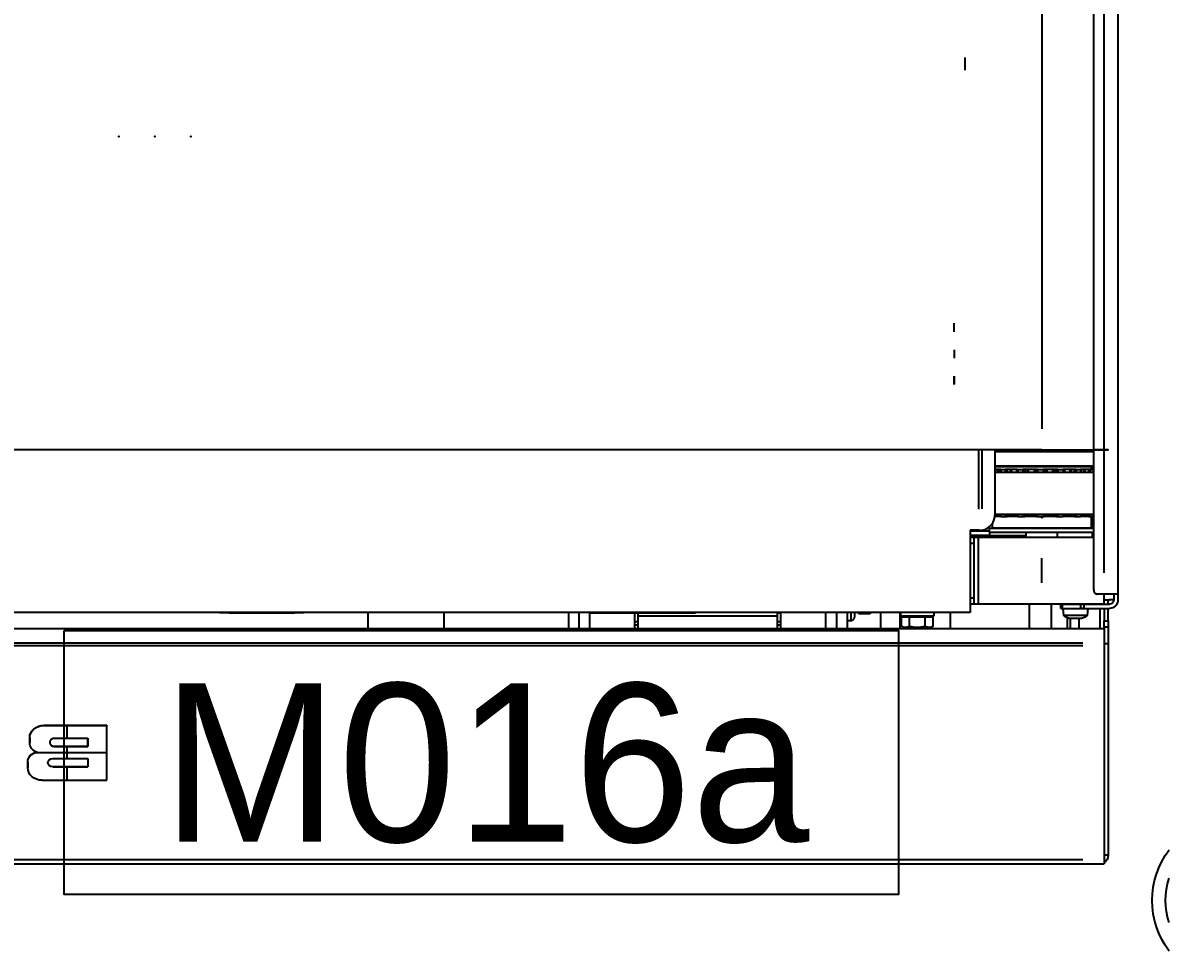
# Model space of a CAD drawing. Header units: millimetres. Extents: x -187347 to 135007, y -6415 to 292048.
# Drawn here: x -52078 to -51535, y 29404 to 29843 of the extents above; entities that cross this region are included whole.
import ezdxf
from ezdxf.enums import TextEntityAlignment as Align

# ---------------------------------------------------------------- set-up
doc = ezdxf.new("R2010")
doc.units = ezdxf.units.MM
doc.header["$LTSCALE"] = 100
doc.layers.get('0').update_dxf_attribs({"lineweight": 18})
doc.layers.add('Layout CAT2', color=6, linetype='Continuous')
doc.layers.add('Layout Kromeka', color=1, linetype='Continuous', lineweight=5)
doc.styles.add('015_100', font='', dxfattribs={"height": 150})
doc.styles.get('015_100').set_extended_font_data('Univers 45 Light')

# ---------------------------------------------------------------- blocks, each defined once
blk = doc.blocks.new('cat2 legend')
at = {"layer": 'Layout CAT2', "color": 6, "linetype": 'Continuous'}
blk.add_lwpolyline([(-3.992, -1.25), (3.912, -1.25), (3.912, 1.25), (-3.992, 1.25)], close=True, dxfattribs=at)
at = {"layer": 'Layout Kromeka', "color": 6, "linetype": 'Continuous', "style": '015_100'}
blk.add_attdef('POSNR', text='', height=1.5, dxfattribs=at).set_placement((0, 0), align=Align.MIDDLE)
blk = doc.blocks.new('vgdsvbgsbfgsd')
at = {"color": 0, "linetype": 'ByBlock', "lineweight": -2}
for p, q in [((4980.78, -47696.81, 0), (5786.78, -47696.81, 0)), ((4988.79, -47698.81, 0), (5778.76, -47698.81, 0)), ((5786.78, -47696.81, 0), (5788.78, -47696.81, 0)), ((5788.78, -47698.81, 0), (5788.78, -47696.81, 0)), ((5788.78, -47800, 0), (5788.78, -47698.81, 0)), ((5790.78, -47700.81, 0), (5788.78, -47700.81, 0)), ((5790.78, -47801, 0), (5790.78, -47700.81, 0)), ((5285.78, -47736.36, 0), (5316.38, -47736.36, 0)), ((5297.68, -47736.36, 0), (5297.68, -47742.68, 0)), ((5316.38, -47736.36, 0), (5316.38, -47762.34, 0)), ((5278.98, -47742.3, 0), (5278.98, -47742.25, 0)), ((5278.98, -47745.02, 0), (5278.98, -47742.25, 0)), ((5278.98, -47742.3, 0), (5278.98, -47745.07, 0)), ((5290.78, -47742.73, 0), (5290.78, -47742.68, 0)), ((5290.78, -47742.73, 0), (5290.78, -47742.68, 0)), ((5307.38, -47742.68, 0), (5290.78, -47742.68, 0)), ((5290.78, -47742.71, 0), (5307.38, -47742.71, 0)), ((5290.78, -47742.73, 0), (5307.38, -47742.73, 0)), ((5299.08, -47742.73, 0), (5299.08, -47742.68, 0)), ((5307.38, -47746.67, 0), (5307.38, -47742.68, 0)), ((5278.98, -47745.07, 0), (5278.98, -47745.02, 0)), ((5280.16, -47748.02, 0), (5280.16, -47747.97, 0)), ((5290.78, -47746.67, 0), (5307.38, -47746.67, 0)), ((5297.68, -47746.67, 0), (5297.68, -47752.3, 0)), ((5279.88, -47754.08, 0), (5279.88, -47754.03, 0)), ((5279.88, -47756.45, 0), (5279.88, -47754.03, 0)), ((5279.88, -47754.08, 0), (5279.88, -47756.5, 0)), ((5316.38, -47749.35, 0), (5282.18, -47749.35, 0)), ((5289.53, -47753.95, 0), (5289.53, -47753.9, 0)), ((5289.53, -47753.9, 0), (5289.53, -47754.68, 0)), ((5291.38, -47752.35, 0), (5291.38, -47752.3, 0)), ((5307.38, -47752.3, 0), (5291.38, -47752.3, 0)), ((5291.38, -47752.32, 0), (5307.38, -47752.32, 0)), ((5291.38, -47752.35, 0), (5307.38, -47752.35, 0)), ((5299.38, -47752.35, 0), (5299.38, -47752.3, 0)), ((5307.38, -47752.35, 0), (5307.38, -47752.3, 0)), ((5307.38, -47756.28, 0), (5307.38, -47752.3, 0)), ((5307.38, -47752.35, 0), (5307.38, -47756.28, 0)), ((5279.88, -47756.45, 0), (5279.88, -47756.5, 0)), ((5279.88, -47756.45, 0), (5279.88, -47756.5, 0)), ((5291.38, -47756.28, 0), (5307.38, -47756.28, 0)), ((5297.68, -47756.28, 0), (5297.68, -47762.34, 0)), ((5281.87, -47760.67, 0), (5281.87, -47760.62, 0)), ((5286.68, -47762.39, 0), (5286.68, -47762.34, 0)), ((5316.38, -47762.34, 0), (5286.68, -47762.34, 0)), ((5286.68, -47762.37, 0), (5316.38, -47762.37, 0)), ((5286.68, -47762.39, 0), (5316.38, -47762.39, 0)), ((5301.53, -47762.39, 0), (5301.53, -47762.34, 0)), ((5316.38, -47762.39, 0), (5316.38, -47762.34, 0)), ((5778.76, -47800, 0), (4988.79, -47800, 0)), ((4988.79, -47801.5, 0), (5778.76, -47801.5, 0)), ((5788.78, -47801.5, 0), (5788.78, -47800, 0)), ((5790.78, -47801, 0), (5788.78, -47801, 0)), ((5788.78, -47808.23, 0), (5788.78, -47801.5, 0)), ((5790.78, -47808.81, 0), (5790.78, -47801, 0)), ((4978.78, -47808.23, 0), (5788.78, -47808.23, 0)), ((5440.06, -47815.81, 0), (5440.06, -47808.23, 0)), ((5476.06, -47815.81, 0), (5476.06, -47808.23, 0)), ((5535.06, -47815.81, 0), (5535.06, -47808.23, 0)), ((5540.06, -47815.81, 0), (5540.06, -47808.23, 0)), ((5545.06, -47815.81, 0), (5545.06, -47808.23, 0)), ((5566.56, -47808.23, 0), (5566.56, -47815.73, 0)), ((5568.06, -47808.23, 0), (5568.06, -47814.31, 0)), ((5634.06, -47808.23, 0), (5634.06, -47814.31, 0)), ((5635.56, -47815.81, 0), (5635.56, -47808.23, 0)), ((5657.06, -47808.23, 0), (5657.06, -47815.81, 0)), ((5662.06, -47815.81, 0), (5662.06, -47808.23, 0)), ((5667.06, -47815.81, 0), (5667.06, -47808.23, 0)), ((5683.02, -47808.23, 0), (5683.02, -47815.81, 0)), ((5692.06, -47815.81, 0), (5692.06, -47808.23, 0)), ((5692.8, -47809.29, 0), (5693.81, -47808.71, 0)), ((5700.31, -47808.71, 0), (5694.68, -47808.71, 0)), ((5696.4, -47808.71, 0), (5696.4, -47808.23, 0)), ((5697.66, -47808.71, 0), (5697.66, -47808.23, 0)), ((5705.94, -47808.71, 0), (5700.31, -47808.71, 0)), ((5705.41, -47808.71, 0), (5705.41, -47808.23, 0)), ((5706.81, -47808.71, 0), (5705.94, -47808.71, 0)), ((5706.81, -47808.71, 0), (5707.81, -47809.29, 0)), ((5715.85, -47815.81, 0), (5715.85, -47808.23, 0)), ((5753.27, -47819.81, 0), (5753.27, -47808.23, 0)), ((5763.72, -47819.81, 0), (5763.72, -47808.23, 0)), ((5771.47, -47808.23, 0), (5771.47, -47813.36, 0)), ((5772.72, -47813.1, 0), (5772.72, -47808.23, 0)), ((5777.06, -47808.23, 0), (5777.06, -47813.1, 0)), ((5786.78, -47817.77, 0), (5786.78, -47808.23, 0)), ((5788.78, -47808.81, 0), (5788.78, -47808.23, 0)), ((5788.78, -47808.81, 0), (5788.78, -47811.81, 0)), ((5790.78, -47808.81, 0), (5788.78, -47808.81, 0)), ((5790.78, -47811.81, 0), (5790.78, -47808.81, 0)), ((5566.57, -47809.94, 0), (5568.06, -47809.94, 0)), ((5566.57, -47811.51, 0), (5568.06, -47811.51, 0)), ((5634.06, -47809.94, 0), (5635.56, -47809.94, 0)), ((5634.06, -47811.51, 0), (5635.56, -47811.51, 0)), ((5667.06, -47812.06, 0), (5668.96, -47812.06, 0)), ((5668.96, -47812.06, 0), (5668.96, -47815.81, 0)), ((5670.56, -47815.81, 0), (5670.56, -47813.66, 0)), ((5692.31, -47814.21, 0), (5708.31, -47814.21, 0)), ((5692.31, -47815.81, 0), (5692.31, -47814.21, 0)), ((5692.8, -47809.29, 0), (5692.8, -47813.81, 0)), ((5692.8, -47813.81, 0), (5694.68, -47813.81, 0)), ((5693.81, -47814.21, 0), (5693.81, -47813.81, 0)), ((5694.68, -47813.81, 0), (5696.56, -47813.81, 0)), ((5696.56, -47809.29, 0), (5696.56, -47813.81, 0)), ((5696.56, -47813.81, 0), (5700.31, -47813.81, 0)), ((5700.31, -47813.81, 0), (5704.06, -47813.81, 0)), ((5704.06, -47809.29, 0), (5704.06, -47813.81, 0)), ((5704.06, -47813.81, 0), (5705.94, -47813.81, 0)), ((5705.94, -47813.81, 0), (5707.81, -47813.81, 0)), ((5706.81, -47813.81, 0), (5706.81, -47814.21, 0)), ((5707.81, -47809.29, 0), (5707.81, -47813.81, 0)), ((5708.31, -47814.21, 0), (5708.31, -47815.81, 0)), ((5772.14, -47813.1, 0), (5775.28, -47813.1, 0)), ((5775.28, -47813.1, 0), (5778.41, -47813.1, 0)), ((5788.78, -47817.77, 0), (5788.78, -47811.81, 0)), ((5788.78, -47811.81, 0), (5790.78, -47811.81, 0)), ((5790.78, -47811.81, 0), (5790.78, -47817.77, 0)), ((5725.31, -47815.81, 0), (5054.31, -47815.81, 0)), ((5377.81, -47815.7, 0), (5369.81, -47815.7, 0)), ((5369.81, -47815.81, 0), (5369.81, -47815.7, 0)), ((5374.31, -47815.6, 0), (5377.81, -47815.6, 0)), ((5374.31, -47815.6, 0), (5374.31, -47815.7, 0)), ((5377.81, -47815.6, 0), (5388.81, -47815.6, 0)), ((5377.81, -47815.7, 0), (5377.81, -47815.6, 0)), ((5401.81, -47815.7, 0), (5377.81, -47815.7, 0)), ((5377.81, -47815.81, 0), (5377.81, -47815.7, 0)), ((5388.81, -47815.7, 0), (5388.81, -47815.6, 0)), ((5388.81, -47815.6, 0), (5390.81, -47815.6, 0)), ((5390.81, -47815.6, 0), (5401.81, -47815.6, 0)), ((5390.81, -47815.7, 0), (5390.81, -47815.6, 0)), ((5401.81, -47815.6, 0), (5405.31, -47815.6, 0)), ((5401.81, -47815.7, 0), (5401.81, -47815.6, 0)), ((5409.81, -47815.7, 0), (5401.81, -47815.7, 0)), ((5401.81, -47815.81, 0), (5401.81, -47815.7, 0)), ((5405.31, -47815.6, 0), (5405.31, -47815.7, 0)), ((5409.81, -47815.81, 0), (5409.81, -47815.7, 0)), ((5545.31, -47815.73, 0), (5582.32, -47815.73, 0)), ((5545.31, -47815.73, 0), (5545.31, -47815.81, 0)), ((5566.56, -47815.62, 0), (5568.06, -47815.62, 0)), ((5567.98, -47815.64, 0), (5566.56, -47815.63, 0)), ((5568.06, -47814.31, 0), (5568.06, -47815.73, 0)), ((5568.06, -47814.31, 0), (5634.06, -47814.31, 0)), ((5582.32, -47815.73, 0), (5595.31, -47815.73, 0)), ((5582.32, -47815.73, 0), (5582.32, -47815.81, 0)), ((5595.31, -47815.73, 0), (5595.31, -47815.81, 0)), ((5634.06, -47814.31, 0), (5634.06, -47815.81, 0)), ((5634.06, -47815.62, 0), (5635.56, -47815.62, 0)), ((5635.56, -47815.63, 0), (5634.19, -47815.64, 0)), ((5672.31, -47815.72, 0), (5672.92, -47815.36, 0)), ((5672.31, -47815.81, 0), (5672.31, -47815.72, 0)), ((5672.31, -47815.72, 0), (5675.73, -47815.72, 0)), ((5672.92, -47815.75, 0), (5672.91, -47815.72, 0)), ((5672.92, -47815.36, 0), (5675.64, -47815.36, 0)), ((5672.92, -47815.81, 0), (5672.92, -47815.75, 0)), ((5675.64, -47815.36, 0), (5677.7, -47815.36, 0)), ((5675.73, -47815.72, 0), (5678.31, -47815.72, 0)), ((5677.7, -47815.36, 0), (5678.31, -47815.72, 0)), ((5677.7, -47815.75, 0), (5677.71, -47815.72, 0)), ((5677.7, -47815.81, 0), (5677.7, -47815.75, 0)), ((5678.31, -47815.72, 0), (5678.31, -47815.81, 0)), ((5725.31, -47854.81, 0), (5725.31, -47815.81, 0)), ((5768.38, -47817.77, 0), (5768.96, -47817.77, 0)), ((5768.38, -47817.77, 0), (5768.38, -47819.77, 0)), ((5768.96, -47817.77, 0), (5777.79, -47817.77, 0)), ((5768.96, -47819.77, 0), (5768.96, -47817.77, 0)), ((5769.28, -47817.7, 0), (5769.56, -47814.46, 0)), ((5769.28, -47817.7, 0), (5775.28, -47817.7, 0)), ((5769.28, -47817.7, 0), (5772.58, -47817.7, 0)), ((5780.99, -47814.46, 0), (5769.56, -47814.46, 0)), ((5771.47, -47817.7, 0), (5771.47, -47817.77, 0)), ((5772.58, -47817.77, 0), (5772.58, -47817.7, 0)), ((5775.28, -47817.7, 0), (5781.28, -47817.7, 0)), ((5779.2, -47817.77, 0), (5777.79, -47817.77, 0)), ((5777.79, -47817.77, 0), (5777.79, -47819.77, 0)), ((5777.97, -47817.7, 0), (5777.97, -47817.77, 0)), ((5777.97, -47817.7, 0), (5777.97, -47817.77, 0)), ((5777.97, -47817.7, 0), (5781.28, -47817.7, 0)), ((5779.2, -47819.77, 0), (5779.2, -47817.77, 0)), ((5779.2, -47817.77, 0), (5791.38, -47817.77, 0)), ((5780.99, -47814.46, 0), (5781.28, -47817.7, 0)), ((5780.99, -47814.46, 0), (5781.28, -47817.7, 0)), ((5727.31, -47819.81, 0), (5725.31, -47819.81, 0)), ((5725.31, -47822.81, 0), (5727.31, -47822.81, 0)), ((5729.31, -47819.81, 0), (5727.31, -47819.81, 0)), ((5727.31, -47819.81, 0), (5727.31, -47851.51, 0)), ((5759.31, -47819.81, 0), (5729.31, -47819.81, 0)), ((5729.31, -47819.81, 0), (5729.31, -47851.51, 0)), ((5788.81, -47819.81, 0), (5759.31, -47819.81, 0)), ((5768.38, -47819.77, 0), (5768.96, -47819.77, 0)), ((5768.96, -47819.77, 0), (5777.79, -47819.77, 0)), ((5771.47, -47819.77, 0), (5771.47, -47819.81, 0)), ((5772.31, -47819.81, 0), (5772.33, -47819.77, 0)), ((5777.79, -47819.77, 0), (5779.2, -47819.77, 0)), ((5778.22, -47819.77, 0), (5778.24, -47819.81, 0)), ((5779.2, -47819.77, 0), (5791.38, -47819.77, 0)), ((5788.8, -47824.57, 0), (5785.42, -47824.57, 0)), ((5786.78, -47819.81, 0), (5786.78, -47819.77, 0)), ((5788.78, -47819.81, 0), (5788.78, -47819.77, 0)), ((5795.38, -47824.57, 0), (5788.8, -47824.57, 0)), ((5788.81, -47819.81, 0), (5788.81, -47824.57, 0)), ((5788.81, -47821.77, 0), (5791.38, -47821.77, 0)), ((5790.78, -47819.77, 0), (5790.78, -47821.77, 0)), ((5793.38, -47821.77, 0), (5791.38, -47821.77, 0)), ((5793.38, -47824.57, 0), (5793.38, -47821.77, 0)), ((5795.38, -47824.57, 0), (5795.38, -47821.77, 0)), ((5795.38, -48517.27, 0), (5795.38, -47824.57, 0)), ((5759.31, -47829.81, 0), (5759.31, -47841.51, 0)), ((5783.88, -47826.57, 0), (5783.88, -48515.27, 0)), ((5788.8, -47834.57, 0), (5788.8, -48507.27, 0)), ((5727.31, -47848.51, 0), (5725.31, -47848.51, 0)), ((5725.31, -47851.51, 0), (5727.31, -47851.51, 0)), ((5727.31, -47851.51, 0), (5729.31, -47851.51, 0)), ((5729.31, -47851.51, 0), (5759.31, -47851.51, 0)), ((5734.56, -47852.31, 0), (5734.56, -47851.51, 0)), ((5751.81, -47853.81, 0), (5751.81, -47851.51, 0)), ((5759.31, -47851.51, 0), (5783.88, -47851.51, 0)), ((5766.81, -47851.51, 0), (5766.81, -47853.81, 0)), ((5783.38, -47851.51, 0), (5783.38, -47853.81, 0)), ((5734.56, -47852.31, 0), (5725.31, -47852.31, 0)), ((5734.56, -47854.31, 0), (5725.31, -47854.31, 0)), ((5729.44, -47854.81, 0), (5725.31, -47854.81, 0)), ((5726.56, -47854.81, 0), (5726.56, -47854.31, 0)), ((5729.44, -47854.81, 0), (5730.25, -47854.81, 0)), ((5734.31, -47853.81, 0), (5745.88, -47853.81, 0)), ((5734.31, -47855.81, 0), (5734.31, -47853.81, 0)), ((5734.31, -47855.81, 0), (5745.88, -47855.81, 0)), ((5734.56, -47852.31, 0), (5751.81, -47852.31, 0)), ((5734.56, -47853.81, 0), (5734.56, -47852.31, 0)), ((5782.81, -47855.81, 0), (5735.81, -47855.81, 0)), ((5735.81, -47857.94, 0), (5735.81, -47855.81, 0)), ((5745.88, -47853.81, 0), (5783.88, -47853.81, 0)), ((5745.88, -47855.81, 0), (5783.88, -47855.81, 0)), ((5782.81, -47855.81, 0), (5782.81, -47861.31, 0)), ((5783.38, -47855.81, 0), (5783.38, -47861.31, 0)), ((5738.14, -47861.31, 0), (5737.11, -47861.31, 0)), ((5737.23, -47862.33, 0), (5783.75, -47862.33, 0)), ((5737.24, -47862.81, 0), (5737.24, -47892.81, 0)), ((5738.75, -47861.31, 0), (5738.14, -47861.31, 0)), ((5738.14, -47862.33, 0), (5738.14, -47861.31, 0)), ((5739.72, -47861.31, 0), (5738.75, -47861.31, 0)), ((5738.75, -47862.33, 0), (5738.75, -47861.31, 0)), ((5739.96, -47861.31, 0), (5739.72, -47861.31, 0)), ((5739.72, -47862.33, 0), (5739.72, -47861.31, 0)), ((5739.96, -47861.31, 0), (5741.93, -47861.31, 0)), ((5739.96, -47862.33, 0), (5739.96, -47861.31, 0)), ((5741.93, -47861.31, 0), (5742.87, -47861.31, 0)), ((5741.93, -47862.33, 0), (5741.93, -47861.31, 0)), ((5744.32, -47861.31, 0), (5742.87, -47861.31, 0)), ((5742.87, -47862.33, 0), (5742.87, -47861.31, 0)), ((5744.96, -47861.31, 0), (5744.32, -47861.31, 0)), ((5744.32, -47862.33, 0), (5744.32, -47861.31, 0)), ((5747.38, -47861.31, 0), (5744.96, -47861.31, 0)), ((5744.96, -47862.33, 0), (5744.96, -47861.31, 0)), ((5747.46, -47861.31, 0), (5747.38, -47861.31, 0)), ((5747.38, -47862.33, 0), (5747.38, -47861.31, 0)), ((5747.94, -47861.31, 0), (5747.46, -47861.31, 0)), ((5747.46, -47862.33, 0), (5747.46, -47861.31, 0)), ((5747.94, -47861.31, 0), (5750.38, -47861.31, 0)), ((5747.94, -47862.33, 0), (5747.94, -47861.31, 0)), ((5750.38, -47861.31, 0), (5751.28, -47861.31, 0)), ((5750.38, -47862.33, 0), (5750.38, -47861.31, 0)), ((5752.31, -47861.31, 0), (5751.28, -47861.31, 0)), ((5751.28, -47862.33, 0), (5751.28, -47861.31, 0)), ((5752.91, -47861.31, 0), (5752.31, -47861.31, 0)), ((5752.31, -47862.33, 0), (5752.31, -47861.31, 0)), ((5755.69, -47861.31, 0), (5752.91, -47861.31, 0)), ((5752.91, -47862.33, 0), (5752.91, -47861.31, 0)), ((5756.15, -47861.31, 0), (5755.69, -47861.31, 0)), ((5755.69, -47862.33, 0), (5755.69, -47861.31, 0)), ((5756.56, -47861.31, 0), (5756.15, -47861.31, 0)), ((5756.15, -47862.33, 0), (5756.15, -47861.31, 0)), ((5756.56, -47861.31, 0), (5757.28, -47861.31, 0)), ((5756.56, -47862.33, 0), (5756.56, -47861.31, 0)), ((5757.28, -47861.31, 0), (5759.9, -47861.31, 0)), ((5757.28, -47862.33, 0), (5757.28, -47861.31, 0)), ((5759.9, -47861.31, 0), (5760.65, -47861.31, 0)), ((5759.9, -47862.33, 0), (5759.9, -47861.31, 0)), ((5761.14, -47861.31, 0), (5760.65, -47861.31, 0)), ((5760.65, -47862.33, 0), (5760.65, -47861.31, 0)), ((5761.63, -47861.31, 0), (5761.14, -47861.31, 0)), ((5761.14, -47862.33, 0), (5761.14, -47861.31, 0)), ((5764.43, -47861.31, 0), (5761.63, -47861.31, 0)), ((5761.63, -47862.33, 0), (5761.63, -47861.31, 0)), ((5765.02, -47861.31, 0), (5764.43, -47861.31, 0)), ((5764.43, -47862.33, 0), (5764.43, -47861.31, 0)), ((5765.98, -47861.31, 0), (5765.02, -47861.31, 0)), ((5765.02, -47862.33, 0), (5765.02, -47861.31, 0)), ((5765.98, -47861.31, 0), (5766.87, -47861.31, 0)), ((5765.98, -47862.33, 0), (5765.98, -47861.31, 0)), ((5766.87, -47861.31, 0), (5769.35, -47861.31, 0)), ((5766.87, -47862.33, 0), (5766.87, -47861.31, 0)), ((5769.86, -47861.31, 0), (5769.35, -47861.31, 0)), ((5769.35, -47862.33, 0), (5769.35, -47861.31, 0)), ((5770.07, -47861.31, 0), (5769.86, -47861.31, 0)), ((5769.86, -47861.31, 0), (5769.86, -47862.33, 0)), ((5772.56, -47861.31, 0), (5770.07, -47861.31, 0)), ((5770.07, -47862.33, 0), (5770.07, -47861.31, 0)), ((5773.2, -47861.31, 0), (5772.56, -47861.31, 0)), ((5772.56, -47862.33, 0), (5772.56, -47861.31, 0)), ((5774.6, -47861.31, 0), (5773.2, -47861.31, 0)), ((5773.2, -47862.33, 0), (5773.2, -47861.31, 0)), ((5774.6, -47861.31, 0), (5775.54, -47861.31, 0)), ((5774.6, -47862.33, 0), (5774.6, -47861.31, 0)), ((5775.54, -47861.31, 0), (5777.6, -47861.31, 0)), ((5775.54, -47862.33, 0), (5775.54, -47861.31, 0)), ((5777.87, -47861.31, 0), (5777.6, -47861.31, 0)), ((5777.6, -47862.33, 0), (5777.6, -47861.31, 0)), ((5779.09, -47861.31, 0), (5777.87, -47861.31, 0)), ((5777.87, -47861.31, 0), (5777.87, -47862.33, 0)), ((5779.71, -47861.31, 0), (5779.09, -47861.31, 0)), ((5779.09, -47862.33, 0), (5779.09, -47861.31, 0)), ((5781.37, -47861.31, 0), (5779.71, -47861.31, 0)), ((5779.71, -47862.33, 0), (5779.71, -47861.31, 0)), ((5781.37, -47861.31, 0), (5782.26, -47861.31, 0)), ((5781.37, -47862.33, 0), (5781.37, -47861.31, 0)), ((5782.26, -47861.31, 0), (5783.63, -47861.31, 0)), ((5782.26, -47862.33, 0), (5782.26, -47861.31, 0)), ((5783.63, -47861.31, 0), (5783.73, -47861.31, 0)), ((5783.63, -47862.33, 0), (5783.63, -47861.31, 0)), ((5783.75, -47861.31, 0), (5783.73, -47861.31, 0)), ((5783.73, -47861.31, 0), (5783.73, -47862.33, 0)), ((5783.88, -47861.31, 0), (5783.75, -47861.31, 0)), ((5783.75, -47862.33, 0), (5783.75, -47861.31, 0)), ((5729.44, -47864.82, 0), (5729.44, -47892.81, 0)), ((5731.06, -47864.86, 0), (5731.06, -47892.81, 0)), ((5737.24, -47882.33, 0), (5783.75, -47882.33, 0)), ((5738.14, -47883.61, 0), (5737.24, -47883.61, 0)), ((5783.88, -47884.81, 0), (5737.24, -47884.81, 0)), ((5738.14, -47883.61, 0), (5738.14, -47882.33, 0)), ((5738.75, -47883.61, 0), (5738.14, -47883.61, 0)), ((5738.75, -47883.61, 0), (5738.75, -47882.33, 0)), ((5739.72, -47883.61, 0), (5738.75, -47883.61, 0)), ((5739.72, -47883.61, 0), (5739.72, -47882.33, 0)), ((5739.96, -47883.61, 0), (5739.72, -47883.61, 0)), ((5739.96, -47883.61, 0), (5739.96, -47882.33, 0)), ((5739.96, -47883.61, 0), (5741.93, -47883.61, 0)), ((5741.93, -47883.61, 0), (5741.93, -47882.33, 0)), ((5742.87, -47883.61, 0), (5741.93, -47883.61, 0)), ((5742.87, -47883.61, 0), (5742.87, -47882.33, 0)), ((5744.32, -47883.61, 0), (5742.87, -47883.61, 0)), ((5744.32, -47883.61, 0), (5744.32, -47882.33, 0)), ((5744.96, -47883.61, 0), (5744.32, -47883.61, 0)), ((5744.96, -47883.61, 0), (5744.96, -47882.33, 0)), ((5747.38, -47883.61, 0), (5744.96, -47883.61, 0)), ((5747.38, -47883.61, 0), (5747.38, -47882.33, 0)), ((5747.46, -47883.61, 0), (5747.38, -47883.61, 0)), ((5747.46, -47883.61, 0), (5747.46, -47882.33, 0)), ((5747.46, -47883.61, 0), (5747.94, -47883.61, 0)), ((5747.94, -47883.61, 0), (5747.94, -47882.33, 0)), ((5747.94, -47883.61, 0), (5750.38, -47883.61, 0)), ((5750.38, -47883.61, 0), (5750.38, -47882.33, 0)), ((5751.28, -47883.61, 0), (5750.38, -47883.61, 0)), ((5751.28, -47883.61, 0), (5751.28, -47882.33, 0)), ((5752.31, -47883.61, 0), (5751.28, -47883.61, 0)), ((5752.31, -47883.61, 0), (5752.31, -47882.33, 0)), ((5752.91, -47883.61, 0), (5752.31, -47883.61, 0)), ((5752.91, -47883.61, 0), (5752.91, -47882.33, 0)), ((5755.69, -47883.61, 0), (5752.91, -47883.61, 0)), ((5755.69, -47883.61, 0), (5755.69, -47882.33, 0)), ((5756.15, -47883.61, 0), (5755.69, -47883.61, 0)), ((5756.15, -47883.61, 0), (5756.15, -47882.33, 0)), ((5756.56, -47883.61, 0), (5756.15, -47883.61, 0)), ((5756.56, -47883.61, 0), (5756.56, -47882.33, 0)), ((5757.28, -47883.61, 0), (5756.56, -47883.61, 0)), ((5757.28, -47883.61, 0), (5757.28, -47882.33, 0)), ((5757.28, -47883.61, 0), (5759.9, -47883.61, 0)), ((5759.9, -47883.61, 0), (5759.9, -47882.33, 0)), ((5760.65, -47883.61, 0), (5759.9, -47883.61, 0)), ((5760.65, -47883.61, 0), (5760.65, -47882.33, 0)), ((5761.14, -47883.61, 0), (5760.65, -47883.61, 0)), ((5761.14, -47883.61, 0), (5761.14, -47882.33, 0)), ((5761.63, -47883.61, 0), (5761.14, -47883.61, 0)), ((5761.63, -47883.61, 0), (5761.63, -47882.33, 0)), ((5764.43, -47883.61, 0), (5761.63, -47883.61, 0)), ((5764.43, -47883.61, 0), (5764.43, -47882.33, 0)), ((5765.02, -47883.61, 0), (5764.43, -47883.61, 0)), ((5765.02, -47883.61, 0), (5765.02, -47882.33, 0)), ((5765.98, -47883.61, 0), (5765.02, -47883.61, 0)), ((5765.98, -47883.61, 0), (5765.98, -47882.33, 0)), ((5766.87, -47883.61, 0), (5765.98, -47883.61, 0)), ((5766.87, -47883.61, 0), (5766.87, -47882.33, 0)), ((5766.87, -47883.61, 0), (5769.35, -47883.61, 0)), ((5769.35, -47883.61, 0), (5769.35, -47882.33, 0)), ((5769.86, -47883.61, 0), (5769.35, -47883.61, 0)), ((5769.86, -47882.33, 0), (5769.86, -47883.61, 0)), ((5770.07, -47883.61, 0), (5769.86, -47883.61, 0)), ((5770.07, -47883.61, 0), (5770.07, -47882.33, 0)), ((5772.56, -47883.61, 0), (5770.07, -47883.61, 0)), ((5772.56, -47883.61, 0), (5772.56, -47882.33, 0)), ((5773.2, -47883.61, 0), (5772.56, -47883.61, 0)), ((5773.2, -47883.61, 0), (5773.2, -47882.33, 0)), ((5774.6, -47883.61, 0), (5773.2, -47883.61, 0)), ((5774.6, -47883.61, 0), (5774.6, -47882.33, 0)), ((5775.54, -47883.61, 0), (5774.6, -47883.61, 0)), ((5775.54, -47883.61, 0), (5775.54, -47882.33, 0)), ((5775.54, -47883.61, 0), (5777.6, -47883.61, 0)), ((5777.6, -47883.61, 0), (5777.6, -47882.33, 0)), ((5777.87, -47883.61, 0), (5777.6, -47883.61, 0)), ((5777.87, -47882.33, 0), (5777.87, -47883.61, 0)), ((5779.09, -47883.61, 0), (5777.87, -47883.61, 0)), ((5779.09, -47883.61, 0), (5779.09, -47882.33, 0)), ((5779.71, -47883.61, 0), (5779.09, -47883.61, 0)), ((5779.71, -47883.61, 0), (5779.71, -47882.33, 0)), ((5781.37, -47883.61, 0), (5779.71, -47883.61, 0)), ((5781.37, -47883.61, 0), (5781.37, -47882.33, 0)), ((5782.26, -47883.61, 0), (5781.37, -47883.61, 0)), ((5782.26, -47883.61, 0), (5782.26, -47882.33, 0)), ((5782.26, -47883.61, 0), (5783.63, -47883.61, 0)), ((5782.81, -47883.61, 0), (5782.81, -47884.81, 0)), ((5783.38, -47883.61, 0), (5783.38, -47884.81, 0)), ((5783.63, -47883.61, 0), (5783.63, -47882.33, 0)), ((5783.63, -47883.61, 0), (5783.73, -47883.61, 0)), ((5783.73, -47882.33, 0), (5783.73, -47883.61, 0)), ((5783.75, -47883.61, 0), (5783.73, -47883.61, 0)), ((5783.75, -47883.61, 0), (5783.75, -47882.33, 0)), ((5783.88, -47883.61, 0), (5783.75, -47883.61, 0)), ((5737.24, -47885.31, 0), (5783.89, -47885.31, 0)), ((5759.31, -47892.81, 0), (5008.31, -47892.81, 0)), ((5783.89, -47892.01, 0), (5737.24, -47892.01, 0)), ((5759.31, -48482.8, 0), (5759.31, -47902.81, 0)), ((5717.81, -47923.81, 0), (5717.81, -47927.81, 0)), ((5717.81, -47927.81, 0), (5717.81, -47923.81, 0)), ((5717.81, -47940.31, 0), (5717.81, -47936.31, 0)), ((5717.81, -47948.81, 0), (5717.81, -47952.81, 0)), ((5717.81, -47948.81, 0), (5717.81, -47952.81, 0)), ((5722.81, -48078.81, 0), (5722.81, -48072.81, 0))]:
    blk.add_line(p, q, dxfattribs=at)
for centre, radius, start, end in [((5786.78, -47700.81, 0), 4, 0, 59.999), ((5775.28, -47822.18, 0), 9.6, 109.0312, 126.5483), ((5775.28, -47822.18, 0), 9.6, 53.4517, 70.9688), ((5791.38, -47821.77, 0), 4, 0, 90), ((5791.38, -47821.77, 0), 2, 0, 90)]:
    blk.add_arc(centre, radius, start, end, dxfattribs=at)
for centre, major_axis, start_param, end_param in [((5285.78, -47742.25, 0), (6.8, 0), 1.570795, 3.141593), ((5290.78, -47744.68, 0), (-2.3, 0), 4.712389, 7.853973), ((5290.78, -47744.7, 0), (-2.3, 0), 4.71239, 6.28318), ((5290.78, -47744.73, 0), (2.3, 0), 1.570796, 3.141586), ((5284.48, -47745.02, 0), (5.5, 0), 3.141591, 4.477928), ((5284.48, -47745.05, 0), (-5.5, 0), 6.283184, 7.619522), ((5284.48, -47745.07, 0), (-5.5, 0), 6.283183, 7.619521), ((5285.38, -47754.03, 0), (5.5, 0), 1.977904, 3.141592), ((5291.38, -47753.9, 0), (-1.85, 0), 4.712389, 6.283187), ((5291.38, -47753.95, 0), (1.85, 0), 1.570796, 3.141595), ((5286.68, -47756.45, 0), (6.8, 0), 3.141589, 4.712389), ((5286.68, -47756.48, 0), (-6.8, 0), 6.283182, 7.853982), ((5286.68, -47756.5, 0), (-6.8, 0), 6.283182, 7.853982), ((5291.38, -47754.68, 0), (-1.85, 0), 0, 1.570798)]:
    blk.add_ellipse(centre, major_axis=major_axis, ratio=0.866025, start_param=start_param, end_param=end_param, dxfattribs=at)
at = {"color": 0, "linetype": 'ByBlock', "lineweight": -2, "extrusion": (0, 0, -1)}
for centre, major_axis, ratio, start_param, end_param in [((5785.42, -47826.57, 0), (0, 2), 0.766044, 4.712389, 6.283185), ((5730.31, -47862.81, 0), (0, -8), 0.866025, 3.250663, 4.712389), ((5759.31, -47892.81, 0), (31.5, 0), 0.000001, 4.712388, 6.959022)]:
    blk.add_ellipse(centre, major_axis=major_axis, ratio=ratio, start_param=start_param, end_param=end_param, dxfattribs=at)
at = {"color": 0, "linetype": 'ByBlock', "lineweight": -2}
for points, knots in [([(5692.8, -47809.29, 0), (5693.11, -47809.11, 0), (5693.42, -47808.97, 0), (5693.89, -47808.81, 0), (5694.05, -47808.77, 0), (5694.36, -47808.72, 0), (5694.52, -47808.71, 0), (5694.68, -47808.71, 0)], [0, 0, 0, 0, 0.5, 0.5, 0.75, 0.75, 1, 1, 1, 1]), ([(5694.68, -47808.71, 0), (5694.52, -47808.71, 0), (5694.36, -47808.72, 0), (5694.05, -47808.77, 0), (5693.89, -47808.81, 0), (5693.58, -47808.91, 0), (5693.42, -47808.98, 0), (5693.11, -47809.12, 0), (5692.96, -47809.2, 0), (5692.8, -47809.29, 0)], [0, 0, 0, 0, 0.25, 0.25, 0.5, 0.5, 0.75, 0.75, 1, 1, 1, 1]), ([(5696.56, -47809.29, 0), (5696.4, -47809.2, 0), (5696.25, -47809.12, 0), (5695.94, -47808.98, 0), (5695.79, -47808.92, 0), (5695.55, -47808.84, 0), (5695.44, -47808.81, 0), (5695.3, -47808.77, 0), (5695.24, -47808.76, 0), (5695.2, -47808.75, 0), (5695.18, -47808.75, 0), (5695, -47808.72, 0), (5694.84, -47808.71, 0), (5694.68, -47808.71, 0)], [0, 0, 0, 0, 0.25, 0.25, 0.5, 0.5, 0.625, 0.6875, 0.71875, 0.71875, 0.75, 0.75, 1, 1, 1, 1]), ([(5700.31, -47808.71, 0), (5700.23, -47808.71, 0), (5700.15, -47808.71, 0), (5699.99, -47808.71, 0), (5699.91, -47808.71, 0), (5699.67, -47808.72, 0), (5699.51, -47808.73, 0), (5699.04, -47808.77, 0), (5698.72, -47808.81, 0), (5697.79, -47808.97, 0), (5697.17, -47809.11, 0), (5696.56, -47809.29, 0)], [0, 0, 0, 0, 0.0625, 0.0625, 0.125, 0.125, 0.25, 0.25, 0.5, 0.5, 1, 1, 1, 1]), ([(5704.06, -47809.29, 0), (5703.45, -47809.11, 0), (5702.83, -47808.97, 0), (5701.89, -47808.81, 0), (5701.58, -47808.77, 0), (5700.95, -47808.72, 0), (5700.63, -47808.71, 0), (5700.31, -47808.71, 0)], [0, 0, 0, 0, 0.5, 0.5, 0.75, 0.75, 1, 1, 1, 1]), ([(5705.94, -47808.71, 0), (5705.9, -47808.71, 0), (5705.86, -47808.71, 0), (5705.78, -47808.71, 0), (5705.74, -47808.71, 0), (5705.62, -47808.72, 0), (5705.54, -47808.73, 0), (5705.3, -47808.77, 0), (5705.15, -47808.81, 0), (5704.68, -47808.97, 0), (5704.37, -47809.11, 0), (5704.06, -47809.29, 0)], [0, 0, 0, 0, 0.0625, 0.0625, 0.125, 0.125, 0.25, 0.25, 0.5, 0.5, 1, 1, 1, 1]), ([(5707.81, -47809.29, 0), (5707.51, -47809.11, 0), (5707.2, -47808.97, 0), (5706.73, -47808.81, 0), (5706.57, -47808.77, 0), (5706.26, -47808.72, 0), (5706.1, -47808.71, 0), (5705.94, -47808.71, 0)], [0, 0, 0, 0, 0.5, 0.5, 0.75, 0.75, 1, 1, 1, 1]), ([(5668.96, -47812.06, 0), (5669.17, -47812.06, 0), (5669.47, -47812.12, 0), (5669.85, -47812.31, 0), (5670.1, -47812.52, 0), (5670.31, -47812.77, 0), (5670.5, -47813.15, 0), (5670.56, -47813.45, 0), (5670.56, -47813.66, 0)], [0, 0, 0, 0, 0.239456, 0.368359, 0.499997, 0.631636, 0.760539, 1, 1, 1, 1]), ([(5730.25, -47854.81, 0), (5730.39, -47854.81, 0), (5730.53, -47854.81, 0), (5730.8, -47854.83, 0), (5730.94, -47854.84, 0), (5731.06, -47854.86, 0)], [0, 0, 0, 0, 0.5, 0.5, 1, 1, 1, 1])]:
    blk.add_open_spline(points, degree=3, knots=knots, dxfattribs=at)
for p in [(5759.31, -47860.81, 0), (5322.14, -48041.34, 0), (5339.14, -48041.34, 0), (5356.14, -48041.34, 0)]:
    blk.add_point(p, dxfattribs=at)
blk = doc.blocks.new('643h346h634')
at = {"color": 0}
for radius, start, end in [(40, 143.1338, 216.8662), (33.68, 161.8312, 198.1688)]:
    blk.add_arc((17260.25, -833.4), radius, start, end, dxfattribs=at)

msp = doc.modelspace()

# ---------------------------------------------------------------- block references
at = {"layer": 'Layout CAT2', "xscale": -1, "rotation": 180}
for name, p in [('vgdsvbgsbfgsd', (-57354.37, -18251.93, -3.45)), ('643h346h634', (-68763.03, 28594.1, -3.45))]:
    msp.add_blockref(name, p, dxfattribs=at)
at = {"layer": 'Layout CAT2', "color": 6, "linetype": 'Continuous', "ltscale": 20}
ref = msp.add_blockref('cat2 legend', (-51858.53, 29492.82, -3.45), dxfattribs=dict(at, xscale=-50, yscale=50, zscale=50, rotation=180))
ref.add_attrib('POSNR', 'M016a', dxfattribs={"layer": 'Layout Kromeka', "color": 6, "linetype": 'Continuous', "ltscale": 20, "height": 75, "style": '015_100'}).set_placement((-51858.53, 29492.82, -3.45), align=Align.MIDDLE)

doc.saveas('drawing.dxf')
